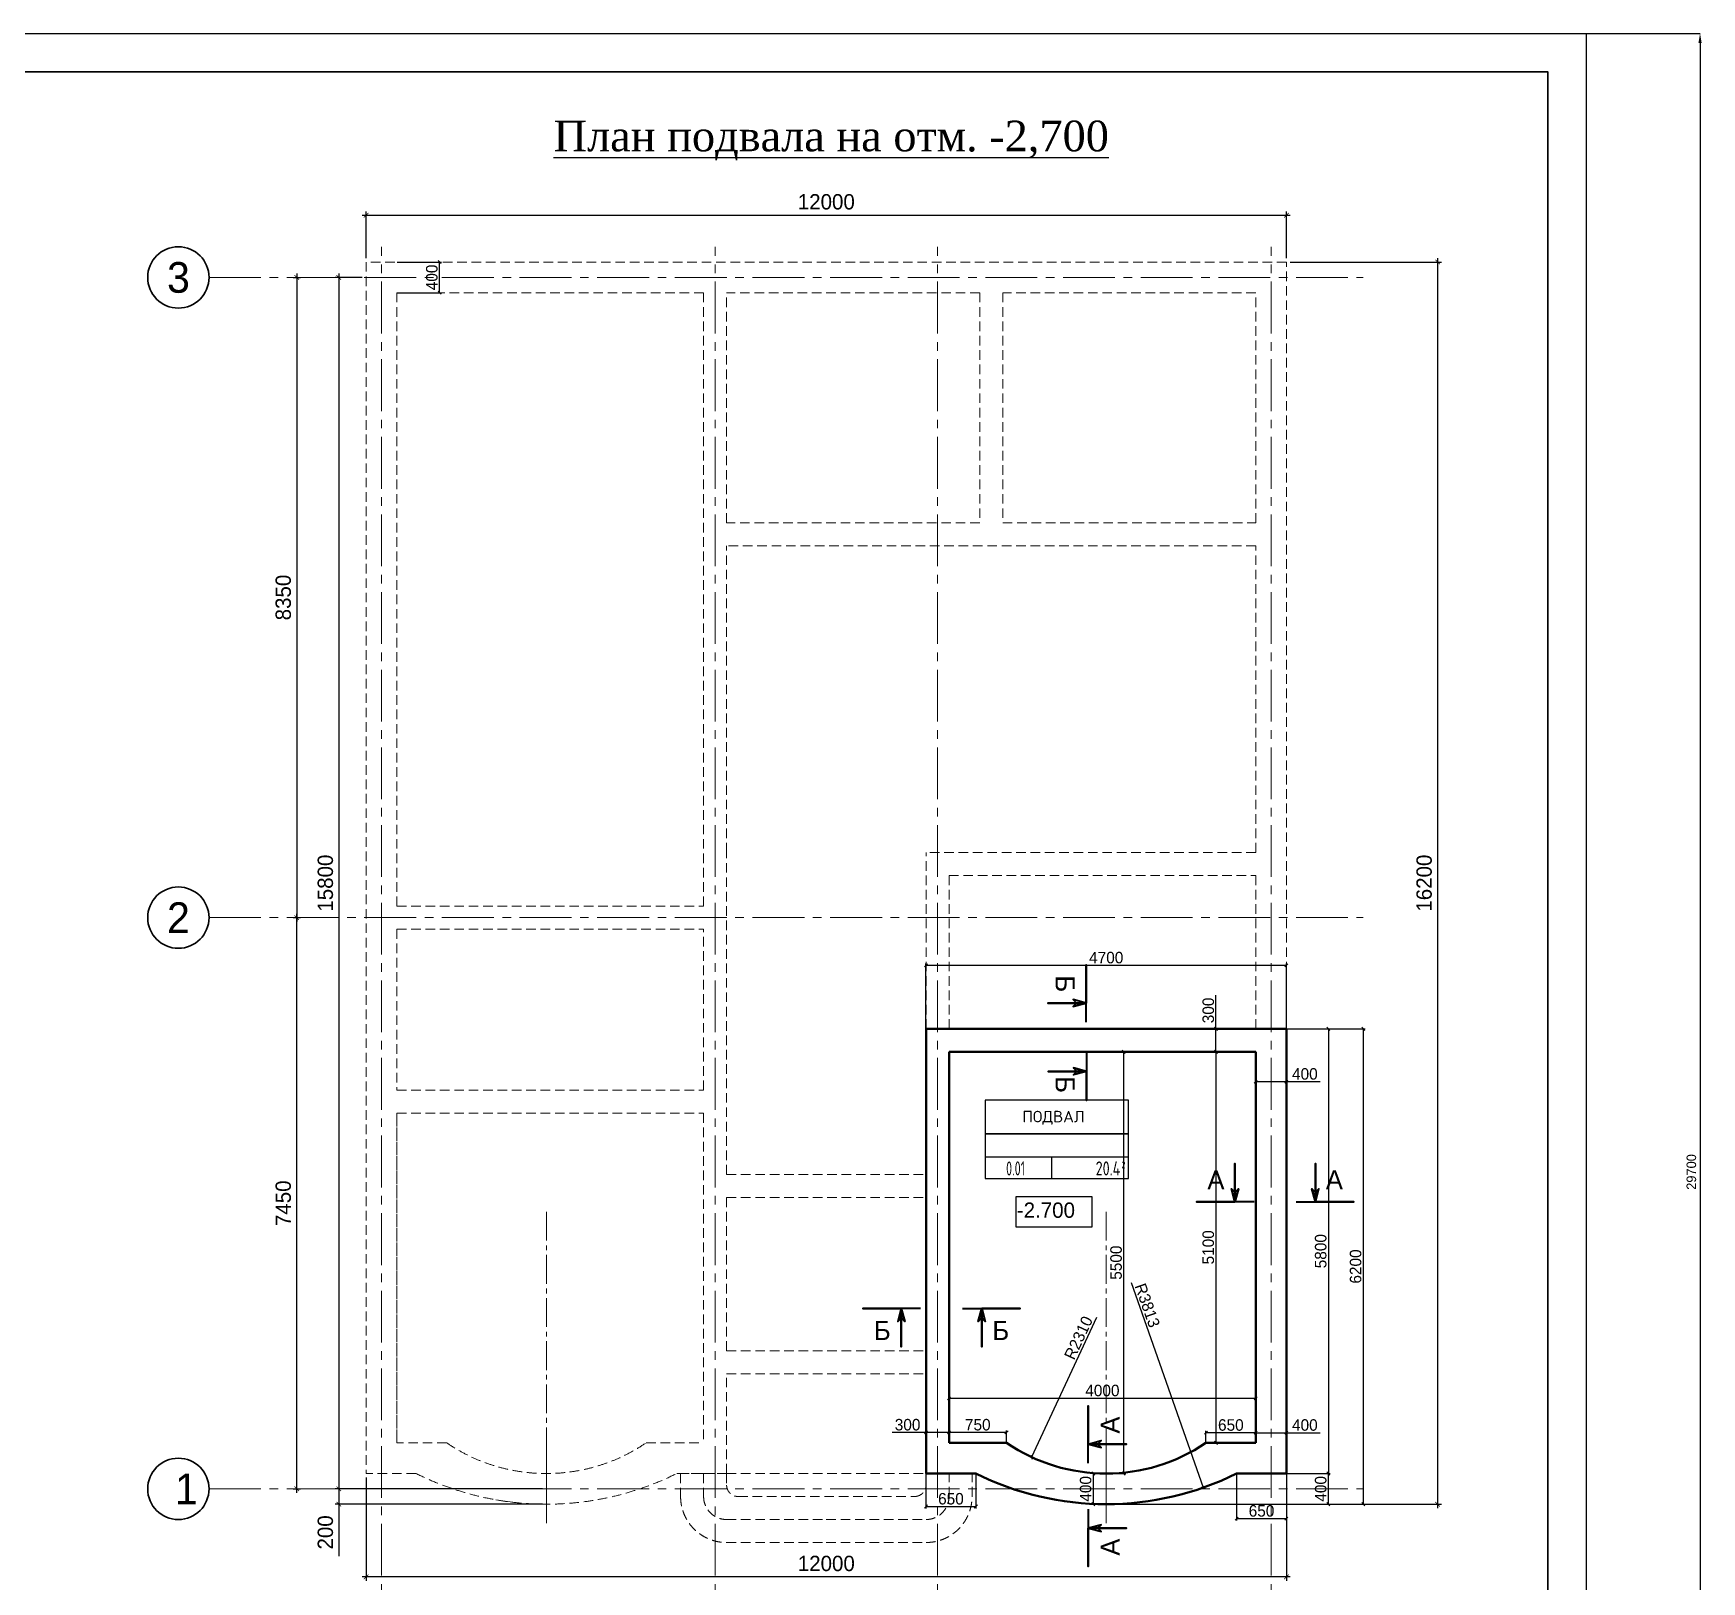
# Model space of a CAD drawing. Header units: millimetres. Extents: x -34189 to 187811, y -74450 to -44144.
# Drawn here: x 32564 to 54317, y -64337 to -44144 of the extents above; entities that cross this region are included whole.
import ezdxf
from ezdxf.enums import TextEntityAlignment as Align

# ---------------------------------------------------------------- set-up
doc = ezdxf.new("R2010")
doc.units = ezdxf.units.MM
doc.linetypes.add('CENTER2', pattern=[1.125, 0.75, -0.125, 0.125, -0.125])
doc.linetypes.add('DASHED2', pattern=[0.375, 0.25, -0.125])
doc.layers.add('ahsap', color=222, linetype='Continuous', lineweight=13)
doc.layers.add('OLCU', color=7, linetype='Continuous', lineweight=13)
for name, color, linetype in [('AKS', 252, 'CENTER2'), ('room_no', 7, 'Continuous'), ('Штамп', 222, 'Continuous')]:
    doc.layers.add(name, color=color, linetype=linetype)
doc.styles.add('CYRILLIC', font='cyriltlc.shx')
doc.styles.add('ROMANS', font='romans', dxfattribs={"width": 0.75})
doc.styles.add('TR', font='tsimplex.shx', dxfattribs={"width": 0.7})
doc.styles.add('YAZI', font='romans.shx')
doc.dimstyles.new('ISO-25', dxfattribs={"dimtxt": 100, "dimasz": 2.5, "dimexe": 1.25, "dimexo": 0.625, "dimtad": 1, "dimdec": 0, "dimtxsty": 'Standard', "dimcen": 2.5, "dimadec": 0, "dimazin": 0, "dimtfac": 1, "dimtdec": 0, "dimtmove": 0, "dimatfit": 3, "dimfxl": 0, "dimarcsym": 0})
doc.dimstyles.get("Standard").update_dxf_attribs({"dimtxt": 125, "dimasz": 60, "dimexe": 50, "dimexo": 50, "dimgap": 30, "dimtad": 1, "dimdec": 0, "dimzin": 0, "dimdsep": 46, "dimtxsty": 'TR', "dimblk": 'ARCHTICK', "dimcen": 90, "dimdle": 50, "dimclrt": 256, "dimadec": 0, "dimazin": 0, "dimtfac": 1, "dimtdec": 0, "dimtofl": 0, "dimtmove": 1, "dimatfit": 3, "dimldrblk": 'ARCHTICK', "dimfxl": 0, "dimtolj": 1, "dimtzin": 0, "dimarcsym": 0})

# ---------------------------------------------------------------- blocks, each defined once
blk = doc.blocks.new('*D80')
at = {"layer": 'ahsap', "color": 0, "lineweight": -2}
for p, q in [((52812, -44144), (54296, -44144)), ((54296, -44269), (54296, -73719)), ((52812, -73844), (54296, -73844))]:
    blk.add_line(p, q, dxfattribs=at)
at = {"layer": 'ahsap', "color": 0}
for points in [[(54275, -44269), (54317, -44269), (54296, -44144)], [(54275, -73719), (54317, -73719), (54296, -73844)]]:
    blk.add_solid(points, dxfattribs=at)
at = {"layer": 'DEFPOINTS', "color": 0}
for p in [(52811, -44144), (52811, -73844), (54296, -73844)]:
    blk.add_point(p, dxfattribs=at)
at = {"layer": 'ahsap', "color": 0, "insert": (54183, -58994), "char_height": 125, "attachment_point": 5, "rotation": 90}
blk.add_mtext('29700', dxfattribs=at)
blk = doc.blocks.new('_ArchTick')
at = {"color": 0, "linetype": 'ByBlock', "const_width": 0.15}
blk.add_lwpolyline([(-0.5, -0.5), (0.5, 0.5)], dxfattribs=at)
blk = doc.blocks.new('*D83')
at = {"layer": 'DEFPOINTS', "color": 0}
for p in [(48903, -47127), (46553, -63327), (50874, -63327)]:
    blk.add_point(p, dxfattribs=at)
at = {"layer": 'OLCU', "color": 0, "lineweight": -2}
for p, q in [((48953, -47127), (50924, -47127)), ((50874, -47077), (50874, -63377)), ((46603, -63327), (50924, -63327))]:
    blk.add_line(p, q, dxfattribs=at)
at = {"layer": 'OLCU', "color": 0, "lineweight": -2, "xscale": 60, "yscale": 60, "zscale": 60}
for p, rotation in [((50874, -47127), 90), ((50874, -63327), 270)]:
    blk.add_blockref('_ArchTick', p, dxfattribs=dict(at, rotation=rotation))
at = {"layer": 'OLCU', "insert": (50699, -55227), "char_height": 200, "attachment_point": 5, "rotation": 90}
blk.add_mtext('\\A1;16200', dxfattribs=at)
blk = doc.blocks.new('*D82')
at = {"layer": 'DEFPOINTS', "color": 0}
for p in [(48903, -46517), (36903, -47127), (48903, -47127)]:
    blk.add_point(p, dxfattribs=at)
at = {"layer": 'OLCU', "color": 0, "lineweight": -2}
for p, q in [((36853, -46517), (48953, -46517)), ((36903, -47077), (36903, -46467)), ((48903, -47077), (48903, -46467))]:
    blk.add_line(p, q, dxfattribs=at)
at = {"layer": 'OLCU', "color": 0, "lineweight": -2, "xscale": 60, "yscale": 60, "zscale": 60, "rotation": 180}
blk.add_blockref('_ArchTick', (36903, -46517), dxfattribs=at)
at = {"layer": 'OLCU', "color": 0, "lineweight": -2, "xscale": 60, "yscale": 60, "zscale": 60}
blk.add_blockref('_ArchTick', (48903, -46517), dxfattribs=at)
at = {"layer": 'OLCU', "insert": (42903, -46342), "char_height": 200, "attachment_point": 5}
blk.add_mtext('\\A1;12000', dxfattribs=at)
blk = doc.blocks.new('*D84')
at = {"layer": 'DEFPOINTS', "color": 0}
for p in [(36903, -47327), (36547, -63127), (36903, -63127)]:
    blk.add_point(p, dxfattribs=at)
at = {"layer": 'OLCU', "color": 0, "lineweight": -2}
for p, q in [((36853, -47327), (36497, -47327)), ((36547, -47277), (36547, -63177)), ((36853, -63127), (36497, -63127))]:
    blk.add_line(p, q, dxfattribs=at)
at = {"layer": 'OLCU', "color": 0, "lineweight": -2, "xscale": 60, "yscale": 60, "zscale": 60}
for p, rotation in [((36547, -47327), 90), ((36547, -63127), 270)]:
    blk.add_blockref('_ArchTick', p, dxfattribs=dict(at, rotation=rotation))
at = {"layer": 'OLCU', "insert": (36372, -55227), "char_height": 200, "attachment_point": 5, "rotation": 90}
blk.add_mtext('\\A1;15800', dxfattribs=at)
blk = doc.blocks.new('_Oblique')
at = {"color": 0, "linetype": 'ByBlock', "lineweight": -2}
blk.add_line((-0.5, -0.5), (0.5, 0.5), dxfattribs=at)
blk = doc.blocks.new('*D86')
at = {"layer": 'ahsap', "color": 0, "lineweight": -2}
for p, q in [((48498, -57427), (46757, -57427)), ((46782, -62927), (46782, -57427)), ((46558, -62927), (46807, -62927))]:
    blk.add_line(p, q, dxfattribs=at)
at = {"layer": 'DEFPOINTS', "color": 0}
for p in [(46782, -57427), (48503, -57427), (46553, -62927)]:
    blk.add_point(p, dxfattribs=at)
at = {"layer": 'ahsap', "color": 0, "lineweight": -2, "xscale": 40, "yscale": 40, "zscale": 40}
for p, rotation in [((46782, -57427), 90), ((46782, -62927), 270)]:
    blk.add_blockref('_Oblique', p, dxfattribs=dict(at, rotation=rotation))
at = {"layer": 'ahsap', "color": 0, "insert": (46682, -60177), "char_height": 150, "attachment_point": 5, "rotation": 90}
blk.add_mtext('5500', dxfattribs=at)
blk = doc.blocks.new('*D87')
at = {"layer": 'ahsap', "color": 0, "lineweight": -2}
for p, q in [((44503, -62522), (44503, -61920)), ((44503, -61945), (48503, -61945)), ((48503, -62522), (48503, -61920))]:
    blk.add_line(p, q, dxfattribs=at)
at = {"layer": 'DEFPOINTS', "color": 0}
for p in [(48503, -61945), (44503, -62527), (48503, -62527)]:
    blk.add_point(p, dxfattribs=at)
at = {"layer": 'ahsap', "color": 0, "lineweight": -2, "xscale": 40, "yscale": 40, "zscale": 40, "rotation": 180}
blk.add_blockref('_Oblique', (44503, -61945), dxfattribs=at)
at = {"layer": 'ahsap', "color": 0, "lineweight": -2, "xscale": 40, "yscale": 40, "zscale": 40}
blk.add_blockref('_Oblique', (48503, -61945), dxfattribs=at)
at = {"layer": 'ahsap', "color": 0, "insert": (46503, -61845), "char_height": 150, "attachment_point": 5}
blk.add_mtext('4000', dxfattribs=at)
blk = doc.blocks.new('*D88')
at = {"layer": 'ahsap', "color": 0, "lineweight": -2}
for p, q in [((47984, -57127), (47984, -56687)), ((48498, -57127), (47959, -57127)), ((47984, -57427), (47984, -57127)), ((48498, -57427), (47959, -57427))]:
    blk.add_line(p, q, dxfattribs=at)
at = {"layer": 'DEFPOINTS', "color": 0}
for p in [(48503, -57127), (47984, -57427), (48503, -57427)]:
    blk.add_point(p, dxfattribs=at)
at = {"layer": 'ahsap', "color": 0, "lineweight": -2, "xscale": 40, "yscale": 40, "zscale": 40}
for p, rotation in [((47984, -57127), 90), ((47984, -57427), 270)]:
    blk.add_blockref('_Oblique', p, dxfattribs=dict(at, rotation=rotation))
at = {"layer": 'ahsap', "color": 0, "insert": (47884, -56887), "char_height": 150, "attachment_point": 5, "rotation": 90}
blk.add_mtext('300', dxfattribs=at)
blk = doc.blocks.new('*D89')
at = {"layer": 'ahsap', "color": 0, "lineweight": -2}
for p, q in [((37308, -47127), (37885, -47127)), ((37860, -47527), (37860, -47127)), ((37308, -47527), (37885, -47527))]:
    blk.add_line(p, q, dxfattribs=at)
at = {"layer": 'DEFPOINTS', "color": 0}
for p in [(37303, -47127), (37860, -47127), (37303, -47527)]:
    blk.add_point(p, dxfattribs=at)
at = {"layer": 'ahsap', "color": 0, "lineweight": -2, "xscale": 40, "yscale": 40, "zscale": 40}
for p, rotation in [((37860, -47127), 90), ((37860, -47527), 270)]:
    blk.add_blockref('_Oblique', p, dxfattribs=dict(at, rotation=rotation))
at = {"layer": 'ahsap', "color": 0, "insert": (37760, -47327), "char_height": 150, "attachment_point": 5, "rotation": 90}
blk.add_mtext('400', dxfattribs=at)
blk = doc.blocks.new('*D90')
at = {"layer": 'ahsap', "color": 0, "lineweight": -2}
for p, q in [((48503, -57432), (48503, -57841)), ((48903, -57435), (48903, -57841)), ((48503, -57816), (48903, -57816)), ((48903, -57816), (49343, -57816))]:
    blk.add_line(p, q, dxfattribs=at)
at = {"layer": 'DEFPOINTS', "color": 0}
for p in [(48503, -57427), (48903, -57430), (48903, -57816)]:
    blk.add_point(p, dxfattribs=at)
at = {"layer": 'ahsap', "color": 0, "lineweight": -2, "xscale": 40, "yscale": 40, "zscale": 40, "rotation": 180}
blk.add_blockref('_Oblique', (48503, -57816), dxfattribs=at)
at = {"layer": 'ahsap', "color": 0, "lineweight": -2, "xscale": 40, "yscale": 40, "zscale": 40}
blk.add_blockref('_Oblique', (48903, -57816), dxfattribs=at)
at = {"layer": 'ahsap', "color": 0, "insert": (49143, -57716), "char_height": 150, "attachment_point": 5}
blk.add_mtext('400', dxfattribs=at)
blk = doc.blocks.new('*D91')
at = {"layer": 'ahsap', "color": 0, "lineweight": -2}
for p, q in [((48448, -57427), (47959, -57427)), ((47984, -57427), (47984, -62527)), ((48498, -62527), (47959, -62527))]:
    blk.add_line(p, q, dxfattribs=at)
at = {"layer": 'DEFPOINTS', "color": 0}
for p in [(48453, -57427), (47984, -62527), (48503, -62527)]:
    blk.add_point(p, dxfattribs=at)
at = {"layer": 'ahsap', "color": 0, "lineweight": -2, "xscale": 40, "yscale": 40, "zscale": 40}
for p, rotation in [((47984, -57427), 90), ((47984, -62527), 270)]:
    blk.add_blockref('_Oblique', p, dxfattribs=dict(at, rotation=rotation))
at = {"layer": 'ahsap', "color": 0, "insert": (47884, -59977), "char_height": 150, "attachment_point": 5, "rotation": 90}
blk.add_mtext('5100', dxfattribs=at)
blk = doc.blocks.new('*D92')
at = {"layer": 'ahsap', "color": 0, "lineweight": -2}
for p, q in [((48258, -62927), (49475, -62927)), ((49450, -63327), (49450, -62927)), ((46558, -63327), (49475, -63327))]:
    blk.add_line(p, q, dxfattribs=at)
at = {"layer": 'DEFPOINTS', "color": 0}
for p in [(48253, -62927), (49450, -62927), (46553, -63327)]:
    blk.add_point(p, dxfattribs=at)
at = {"layer": 'ahsap', "color": 0, "lineweight": -2, "xscale": 40, "yscale": 40, "zscale": 40}
for p, rotation in [((49450, -62927), 90), ((49450, -63327), 270)]:
    blk.add_blockref('_Oblique', p, dxfattribs=dict(at, rotation=rotation))
at = {"layer": 'ahsap', "color": 0, "insert": (49350, -63127), "char_height": 150, "attachment_point": 5, "rotation": 90}
blk.add_mtext('400', dxfattribs=at)
blk = doc.blocks.new('*D93')
at = {"layer": 'ahsap', "color": 0, "lineweight": -2}
for p, q in [((47853, -62522), (47853, -62370)), ((48503, -62395), (47853, -62395)), ((48503, -62522), (48503, -62370))]:
    blk.add_line(p, q, dxfattribs=at)
at = {"layer": 'DEFPOINTS', "color": 0}
for p in [(47853, -62395), (47853, -62527), (48503, -62527)]:
    blk.add_point(p, dxfattribs=at)
at = {"layer": 'ahsap', "color": 0, "lineweight": -2, "xscale": 40, "yscale": 40, "zscale": 40, "rotation": 180}
blk.add_blockref('_Oblique', (47853, -62395), dxfattribs=at)
at = {"layer": 'ahsap', "color": 0, "lineweight": -2, "xscale": 40, "yscale": 40, "zscale": 40}
blk.add_blockref('_Oblique', (48503, -62395), dxfattribs=at)
at = {"layer": 'ahsap', "color": 0, "insert": (48178, -62295), "char_height": 150, "attachment_point": 5}
blk.add_mtext('650', dxfattribs=at)
blk = doc.blocks.new('*D94')
at = {"layer": 'ahsap', "color": 0, "lineweight": -2}
for p, q in [((44503, -62522), (44503, -62366)), ((45253, -62391), (44503, -62391)), ((45253, -62522), (45253, -62366))]:
    blk.add_line(p, q, dxfattribs=at)
at = {"layer": 'DEFPOINTS', "color": 0}
for p in [(44503, -62391), (44503, -62527), (45253, -62527)]:
    blk.add_point(p, dxfattribs=at)
at = {"layer": 'ahsap', "color": 0, "lineweight": -2, "xscale": 40, "yscale": 40, "zscale": 40, "rotation": 180}
blk.add_blockref('_Oblique', (44503, -62391), dxfattribs=at)
at = {"layer": 'ahsap', "color": 0, "lineweight": -2, "xscale": 40, "yscale": 40, "zscale": 40}
blk.add_blockref('_Oblique', (45253, -62391), dxfattribs=at)
at = {"layer": 'ahsap', "color": 0, "insert": (44878, -62291), "char_height": 150, "attachment_point": 5}
blk.add_mtext('750', dxfattribs=at)
blk = doc.blocks.new('*D95')
at = {"layer": 'ahsap', "color": 0, "lineweight": -2}
blk.add_line((46425, -60893), (45579, -62712), dxfattribs=at)
at = {"layer": 'DEFPOINTS', "color": 0}
for p in [(46553, -60618), (45579, -62712)]:
    blk.add_point(p, dxfattribs=at)
at = {"layer": 'ahsap', "color": 0, "lineweight": -2, "xscale": 40, "yscale": 40, "zscale": 40, "rotation": 245.0432815342394}
blk.add_blockref('_Oblique', (45579, -62712), dxfattribs=at)
at = {"layer": 'ahsap', "color": 0, "insert": (46192, -61157), "char_height": 150, "attachment_point": 5, "rotation": 65.0433}
blk.add_mtext('R2310', dxfattribs=at)
blk = doc.blocks.new('*D96')
at = {"layer": 'ahsap', "color": 0, "lineweight": -2}
blk.add_line((46878, -60437), (47819, -63111), dxfattribs=at)
at = {"layer": 'DEFPOINTS', "color": 0}
for p in [(46553, -59514), (47819, -63111)]:
    blk.add_point(p, dxfattribs=at)
at = {"layer": 'ahsap', "color": 0, "lineweight": -2, "xscale": 40, "yscale": 40, "zscale": 40, "rotation": 289.3931102363243}
blk.add_blockref('_Oblique', (47819, -63111), dxfattribs=at)
at = {"layer": 'ahsap', "color": 0, "insert": (47089, -60734), "char_height": 150, "attachment_point": 5, "rotation": 289.3931}
blk.add_mtext('R3813', dxfattribs=at)
blk = doc.blocks.new('*D97')
at = {"layer": 'ahsap', "color": 0, "lineweight": -2}
for p, q in [((48503, -62522), (48503, -62370)), ((48503, -62395), (48903, -62395)), ((48903, -62522), (48903, -62370)), ((48903, -62395), (49343, -62395))]:
    blk.add_line(p, q, dxfattribs=at)
at = {"layer": 'DEFPOINTS', "color": 0}
for p in [(48903, -62395), (48503, -62527), (48903, -62527)]:
    blk.add_point(p, dxfattribs=at)
at = {"layer": 'ahsap', "color": 0, "lineweight": -2, "xscale": 40, "yscale": 40, "zscale": 40, "rotation": 180}
blk.add_blockref('_Oblique', (48503, -62395), dxfattribs=at)
at = {"layer": 'ahsap', "color": 0, "lineweight": -2, "xscale": 40, "yscale": 40, "zscale": 40}
blk.add_blockref('_Oblique', (48903, -62395), dxfattribs=at)
at = {"layer": 'ahsap', "color": 0, "insert": (49143, -62295), "char_height": 150, "attachment_point": 5}
blk.add_mtext('400', dxfattribs=at)
blk = doc.blocks.new('*D98')
at = {"layer": 'ahsap', "color": 0, "lineweight": -2}
for p, q in [((44203, -62391), (43763, -62391)), ((44203, -62480), (44203, -62366)), ((44503, -62391), (44203, -62391)), ((44503, -62517), (44503, -62366))]:
    blk.add_line(p, q, dxfattribs=at)
at = {"layer": 'DEFPOINTS', "color": 0}
for p in [(44203, -62391), (44203, -62485), (44503, -62522)]:
    blk.add_point(p, dxfattribs=at)
at = {"layer": 'ahsap', "color": 0, "lineweight": -2, "xscale": 40, "yscale": 40, "zscale": 40, "rotation": 180}
blk.add_blockref('_Oblique', (44203, -62391), dxfattribs=at)
at = {"layer": 'ahsap', "color": 0, "lineweight": -2, "xscale": 40, "yscale": 40, "zscale": 40}
blk.add_blockref('_Oblique', (44503, -62391), dxfattribs=at)
at = {"layer": 'ahsap', "color": 0, "insert": (43963, -62291), "char_height": 150, "attachment_point": 5}
blk.add_mtext('300', dxfattribs=at)
blk = doc.blocks.new('*D99')
at = {"layer": 'ahsap', "color": 0, "lineweight": -2}
for p, q in [((48253, -62932), (48253, -63540)), ((48903, -62932), (48903, -63540)), ((48253, -63515), (48903, -63515))]:
    blk.add_line(p, q, dxfattribs=at)
at = {"layer": 'DEFPOINTS', "color": 0}
for p in [(48253, -62927), (48903, -62927), (48903, -63515)]:
    blk.add_point(p, dxfattribs=at)
at = {"layer": 'ahsap', "color": 0, "lineweight": -2, "xscale": 40, "yscale": 40, "zscale": 40, "rotation": 180}
blk.add_blockref('_Oblique', (48253, -63515), dxfattribs=at)
at = {"layer": 'ahsap', "color": 0, "lineweight": -2, "xscale": 40, "yscale": 40, "zscale": 40}
blk.add_blockref('_Oblique', (48903, -63515), dxfattribs=at)
at = {"layer": 'ahsap', "color": 0, "insert": (48578, -63415), "char_height": 150, "attachment_point": 5}
blk.add_mtext('650', dxfattribs=at)
blk = doc.blocks.new('*D150')
at = {"layer": 'DEFPOINTS', "color": 0}
for p in [(36903, -62927), (48903, -62927), (36903, -64276)]:
    blk.add_point(p, dxfattribs=at)
at = {"layer": 'OLCU', "color": 0, "lineweight": -2}
for p, q in [((36903, -62977), (36903, -64326)), ((48903, -62977), (48903, -64326)), ((48953, -64276), (36853, -64276))]:
    blk.add_line(p, q, dxfattribs=at)
at = {"layer": 'OLCU', "color": 0, "lineweight": -2, "xscale": 60, "yscale": 60, "zscale": 60, "rotation": 180}
blk.add_blockref('_ArchTick', (36903, -64276), dxfattribs=at)
at = {"layer": 'OLCU', "color": 0, "lineweight": -2, "xscale": 60, "yscale": 60, "zscale": 60}
blk.add_blockref('_ArchTick', (48903, -64276), dxfattribs=at)
at = {"layer": 'OLCU', "insert": (42903, -64101), "char_height": 200, "attachment_point": 5}
blk.add_mtext('\\A1;12000', dxfattribs=at)
blk = doc.blocks.new('*D154')
at = {"layer": 'DEFPOINTS', "color": 0}
for p in [(35903, -55677), (35998, -55677), (35903, -63127)]:
    blk.add_point(p, dxfattribs=at)
at = {"layer": 'OLCU', "color": 0, "lineweight": -2}
for p, q in [((35953, -55677), (36048, -55677)), ((35998, -63177), (35998, -55627)), ((35953, -63127), (36048, -63127))]:
    blk.add_line(p, q, dxfattribs=at)
at = {"layer": 'OLCU', "color": 0, "lineweight": -2, "xscale": 60, "yscale": 60, "zscale": 60}
for p, rotation in [((35998, -55677), 90), ((35998, -63127), 270)]:
    blk.add_blockref('_ArchTick', p, dxfattribs=dict(at, rotation=rotation))
at = {"layer": 'OLCU', "insert": (35823, -59402), "char_height": 200, "attachment_point": 5, "rotation": 90}
blk.add_mtext('\\A1;7450', dxfattribs=at)
blk = doc.blocks.new('*D155')
at = {"layer": 'DEFPOINTS', "color": 0}
for p in [(35903, -47327), (35903, -55677), (35998, -55677)]:
    blk.add_point(p, dxfattribs=at)
at = {"layer": 'OLCU', "color": 0, "lineweight": -2}
for p, q in [((35953, -47327), (36048, -47327)), ((35998, -47277), (35998, -55727)), ((35953, -55677), (36048, -55677))]:
    blk.add_line(p, q, dxfattribs=at)
at = {"layer": 'OLCU', "color": 0, "lineweight": -2, "xscale": 60, "yscale": 60, "zscale": 60}
for p, rotation in [((35998, -47327), 90), ((35998, -55677), 270)]:
    blk.add_blockref('_ArchTick', p, dxfattribs=dict(at, rotation=rotation))
at = {"layer": 'OLCU', "insert": (35823, -51502), "char_height": 200, "attachment_point": 5, "rotation": 90}
blk.add_mtext('\\A1;8350', dxfattribs=at)
blk = doc.blocks.new('*D156')
at = {"layer": 'DEFPOINTS', "color": 0}
for p in [(39253, -63127), (36547, -63327), (39253, -63327)]:
    blk.add_point(p, dxfattribs=at)
at = {"layer": 'OLCU', "color": 0, "lineweight": -2}
for p, q in [((36547, -63077), (36547, -63327)), ((39203, -63127), (36497, -63127)), ((39203, -63327), (36497, -63327)), ((36547, -63327), (36547, -64004))]:
    blk.add_line(p, q, dxfattribs=at)
at = {"layer": 'OLCU', "color": 0, "lineweight": -2, "xscale": 60, "yscale": 60, "zscale": 60}
for p, rotation in [((36547, -63127), 90), ((36547, -63327), 270)]:
    blk.add_blockref('_ArchTick', p, dxfattribs=dict(at, rotation=rotation))
at = {"layer": 'OLCU', "insert": (36372, -63695), "char_height": 200, "attachment_point": 5, "rotation": 90}
blk.add_mtext('\\A1;200', dxfattribs=at)
blk = doc.blocks.new('*D157')
at = {"layer": 'ahsap', "color": 0, "lineweight": -2}
for p, q in [((48908, -57127), (49475, -57127)), ((49450, -57127), (49450, -62927)), ((48908, -62927), (49475, -62927))]:
    blk.add_line(p, q, dxfattribs=at)
at = {"layer": 'DEFPOINTS', "color": 0}
for p in [(48903, -57127), (48903, -62927), (49450, -62927)]:
    blk.add_point(p, dxfattribs=at)
at = {"layer": 'ahsap', "color": 0, "lineweight": -2, "xscale": 40, "yscale": 40, "zscale": 40}
for p, rotation in [((49450, -57127), 90), ((49450, -62927), 270)]:
    blk.add_blockref('_Oblique', p, dxfattribs=dict(at, rotation=rotation))
at = {"layer": 'ahsap', "color": 0, "insert": (49350, -60027), "char_height": 150, "attachment_point": 5, "rotation": 90}
blk.add_mtext('5800', dxfattribs=at)
blk = doc.blocks.new('*D158')
at = {"layer": 'ahsap', "color": 0, "lineweight": -2}
for p, q in [((44203, -57122), (44203, -56274)), ((44203, -56299), (48903, -56299)), ((48903, -57122), (48903, -56274))]:
    blk.add_line(p, q, dxfattribs=at)
at = {"layer": 'DEFPOINTS', "color": 0}
for p in [(48903, -56299), (44203, -57127), (48903, -57127)]:
    blk.add_point(p, dxfattribs=at)
at = {"layer": 'ahsap', "color": 0, "lineweight": -2, "xscale": 40, "yscale": 40, "zscale": 40, "rotation": 180}
blk.add_blockref('_Oblique', (44203, -56299), dxfattribs=at)
at = {"layer": 'ahsap', "color": 0, "lineweight": -2, "xscale": 40, "yscale": 40, "zscale": 40}
blk.add_blockref('_Oblique', (48903, -56299), dxfattribs=at)
at = {"layer": 'ahsap', "color": 0, "insert": (46553, -56199), "char_height": 150, "attachment_point": 5}
blk.add_mtext('4700', dxfattribs=at)
blk = doc.blocks.new('*D159')
at = {"layer": 'ahsap', "color": 0, "lineweight": -2}
for p, q in [((46548, -62927), (46360, -62927)), ((46385, -63327), (46385, -62927)), ((46548, -63327), (46360, -63327))]:
    blk.add_line(p, q, dxfattribs=at)
at = {"layer": 'DEFPOINTS', "color": 0}
for p in [(46385, -62927), (46553, -62927), (46553, -63327)]:
    blk.add_point(p, dxfattribs=at)
at = {"layer": 'ahsap', "color": 0, "lineweight": -2, "xscale": 40, "yscale": 40, "zscale": 40}
for p, rotation in [((46385, -62927), 90), ((46385, -63327), 270)]:
    blk.add_blockref('_Oblique', p, dxfattribs=dict(at, rotation=rotation))
at = {"layer": 'ahsap', "color": 0, "insert": (46285, -63127), "char_height": 150, "attachment_point": 5, "rotation": 90}
blk.add_mtext('400', dxfattribs=at)
blk = doc.blocks.new('roomno')
for p, q in [((1101, 344), (0, 344)), ((0, 344), (1101, 344)), ((1101, 166), (0, 166)), ((511, 0), (511, 166))]:
    blk.add_line(p, q)
blk.add_lwpolyline([(1101, 0), (1101, 602), (0, 602), (0, 0)], close=True)
at = {"style": 'CYRILLIC'}
for p in [(536, 499), (536, 374)]:
    blk.add_attdef('KOMNATA', text='', height=79.8, dxfattribs=at).set_placement(p, align=Align.CENTER)
at = {"style": 'ROMANS'}
for tag, width, p in [('LOBBY', 0.7, (533, 200)), ('001', 0.6, (233, 25))]:
    blk.add_attdef(tag, text='', height=108, dxfattribs=dict(at, width=width)).set_placement(p, align=Align.CENTER)
at = {"style": 'ROMANS', "width": 0.7}
blk.add_attdef('M', text='', height=108, dxfattribs=at).set_placement((1038, 25), align=Align.RIGHT)
blk.add_attdef('2', (1046, 79), '', height=53.9, dxfattribs=at)
blk = doc.blocks.new('*D170')
at = {"layer": 'ahsap', "color": 0, "lineweight": -2}
for p, q in [((48908, -57127), (49930, -57127)), ((49905, -57127), (49905, -63327)), ((46553, -63327), (49930, -63327))]:
    blk.add_line(p, q, dxfattribs=at)
at = {"layer": 'DEFPOINTS', "color": 0}
for p in [(48903, -57127), (46548, -63327), (49905, -63327)]:
    blk.add_point(p, dxfattribs=at)
at = {"layer": 'ahsap', "color": 0, "lineweight": -2, "xscale": 40, "yscale": 40, "zscale": 40}
for p, rotation in [((49905, -57127), 90), ((49905, -63327), 270)]:
    blk.add_blockref('_Oblique', p, dxfattribs=dict(at, rotation=rotation))
at = {"layer": 'ahsap', "color": 0, "insert": (49805, -60227), "char_height": 150, "attachment_point": 5, "rotation": 90}
blk.add_mtext('6200', dxfattribs=at)
blk = doc.blocks.new('*D447')
at = {"layer": 'ahsap', "color": 0, "lineweight": -2}
for p, q in [((44203, -62932), (44203, -63382)), ((44853, -62932), (44853, -63382)), ((44203, -63357), (44853, -63357))]:
    blk.add_line(p, q, dxfattribs=at)
at = {"layer": 'DEFPOINTS', "color": 0}
for p in [(44203, -62927), (44853, -62927), (44853, -63357)]:
    blk.add_point(p, dxfattribs=at)
at = {"layer": 'ahsap', "color": 0, "lineweight": -2, "xscale": 40, "yscale": 40, "zscale": 40, "rotation": 180}
blk.add_blockref('_Oblique', (44203, -63357), dxfattribs=at)
at = {"layer": 'ahsap', "color": 0, "lineweight": -2, "xscale": 40, "yscale": 40, "zscale": 40}
blk.add_blockref('_Oblique', (44853, -63357), dxfattribs=at)
at = {"layer": 'ahsap', "color": 0, "insert": (44528, -63257), "char_height": 150, "attachment_point": 5}
blk.add_mtext('650', dxfattribs=at)

msp = doc.modelspace()

# ---------------------------------------------------------------- linework, layer by layer
msp.add_lwpolyline([(45378.2, -59313.3), (46367, -59313.3), (46367, -59711.8), (45378.2, -59711.8)], close=True)
at = {"lineweight": 30}
for centre in [(34454.3, -47326.9), (34454.3, -55676.9), (34454.3, -63126.9)]:
    msp.add_circle(centre, 400, dxfattribs=at)
at = {"layer": 'ahsap', "color": 0, "linetype": 'DASHED2', "lineweight": 13, "ltscale": 500}
for p, q in [((36903.2, -47126.9), (36903.2, -62926.9)), ((48903.2, -47126.9), (36903.2, -47126.9)), ((48903.2, -57126.9), (48903.2, -47126.9)), ((37303.2, -47526.9), (37303.2, -55526.9)), ((41303.2, -47526.9), (37303.2, -47526.9)), ((44903.2, -47526.9), (41603.2, -47526.9)), ((48503.2, -47526.9), (45203.2, -47526.9)), ((48503.2, -50526.9), (48503.2, -47526.9)), ((48503.2, -54826.9), (48503.2, -50826.9)), ((48503.2, -57126.9), (48503.2, -55126.9)), ((37303.2, -55826.9), (37303.2, -57926.9)), ((37303.2, -58226.9), (37303.2, -62526.9)), ((41603.2, -61326.9), (44203.2, -61326.9)), ((41603.2, -61626.9), (44203.2, -61626.9)), ((40953.2, -62926.9), (41303.2, -62926.9))]:
    msp.add_line(p, q, dxfattribs=at)
at = {"layer": 'ahsap', "color": 0, "lineweight": 40}
for p, q in [((48903.2, -62926.9), (48903.2, -57126.9)), ((48503.2, -62526.9), (48503.2, -57426.9))]:
    msp.add_line(p, q, dxfattribs=at)
at = {"layer": 'ahsap', "color": 2, "linetype": 'CENTER2', "ltscale": 500}
for p, q in [((39253.2, -59514.4), (39253.2, -63326.9)), ((46553.2, -59514.4), (46553.2, -63326.9))]:
    msp.add_line(p, q, dxfattribs=at)
at = {"layer": 'ahsap', "color": 2}
for p, q in [((39253.2, -62526.9), (39253.2, -63575.2)), ((46553.2, -62526.9), (46553.2, -63575.2))]:
    msp.add_line(p, q, dxfattribs=at)
at = {"layer": 'ahsap', "color": 0}
for p, q in [((38841.2, -63304.6), (38593.7, -63269.1)), ((46965.3, -63304.6), (47212.8, -63269.1))]:
    msp.add_line(p, q, dxfattribs=at)
at = {"layer": 'ahsap', "color": 0, "linetype": 'DASHED2', "lineweight": 13, "ltscale": 500}
for points in [[(41303.2, -55526.9), (41303.2, -47526.9)], [(41603.2, -50526.9), (41603.2, -47526.9)], [(44903.2, -47526.9), (44903.2, -50526.9)], [(45203.2, -47526.9), (45203.2, -50526.9)], [(44903.2, -50526.9), (41603.2, -50526.9)], [(45203.2, -50526.9), (48503.2, -50526.9)], [(41603.2, -54826.9), (41603.2, -50826.9)], [(48503.2, -50826.9), (41603.2, -50826.9)], [(41603.2, -59026.9), (41603.2, -54826.9)], [(48503.2, -54826.9), (44203.2, -54826.9)], [(44203.2, -57126.9), (44203.2, -54826.9)], [(44503.2, -55126.9), (48503.2, -55126.9)], [(44503.2, -55126.9), (44503.2, -57126.9)], [(37303.2, -55526.9), (41303.2, -55526.9)], [(37303.2, -57926.9), (37303.2, -57926.9), (41303.2, -57926.9), (41303.2, -55826.9), (41303.2, -55826.9)], [(37303.2, -55826.9), (41303.2, -55826.9)], [(37303.2, -62526.9), (37303.2, -58226.9), (41303.2, -58226.9), (41303.2, -62526.9)], [(41603.2, -59026.9), (44203.2, -59026.9), (44203.2, -59026.9), (44203.2, -59026.9)], [(41603.2, -59326.9), (44203.2, -59326.9), (44203.2, -59326.9), (44203.2, -59326.9)], [(41603.2, -61326.9), (41603.2, -59326.9)], [(41603.2, -62926.9), (41603.2, -62926.9), (41603.2, -61626.9)], [(37953.2, -62526.9), (37303.2, -62526.9)], [(40553.2, -62526.9), (41303.2, -62526.9)], [(37553.2, -62926.9), (36903.2, -62926.9)], [(40953.2, -62926.9), (41603.2, -62926.9)], [(41603.2, -62926.9), (44203.2, -62926.9)]]:
    msp.add_lwpolyline(points, dxfattribs=at)
msp.add_lwpolyline([(44203.2, -55126.9), (44203.2, -55126.9)], close=True, dxfattribs=at)
at = {"layer": 'ahsap', "color": 1, "lineweight": 35}
for points in [[(46290.1, -57041.9), (46290.1, -56291.9), (46290.1, -56791.9), (46290.1, -56791.9), (45790.1, -56791.9), (46290.1, -56791.9), (46121.1, -56837.2), (46290.1, -56791.9), (46121.1, -56746.6), (46166.4, -56791.9), (46121.1, -56837.2)], [(46294.8, -57432.2), (46294.8, -58062.5), (46294.8, -57682.2), (46294.8, -57682.2), (45794.8, -57682.2), (46294.8, -57682.2), (46125.8, -57636.9), (46294.8, -57682.2), (46125.8, -57727.5), (46171.1, -57682.2), (46125.8, -57636.9)], [(48481.2, -59381.8), (47731.2, -59381.8), (48231.2, -59381.8), (48231.2, -59381.8), (48231.2, -58881.8), (48231.2, -59381.8), (48276.5, -59212.8), (48231.2, -59381.8), (48185.9, -59212.8), (48231.2, -59258.1), (48276.5, -59212.8)], [(49030.3, -59381.8), (49780.3, -59381.8), (49280.3, -59381.8), (49280.3, -59381.8), (49280.3, -58881.8), (49280.3, -59381.8), (49235, -59212.8), (49280.3, -59381.8), (49325.6, -59212.8), (49280.3, -59258.1), (49235, -59212.8)], [(44131.2, -60774.6), (43381.2, -60774.6), (43881.2, -60774.6), (43881.2, -60774.6), (43881.2, -61274.6), (43881.2, -60774.6), (43926.5, -60943.6), (43881.2, -60774.6), (43835.9, -60943.6), (43881.2, -60898.3), (43926.5, -60943.6)], [(44680.3, -60774.6), (45430.3, -60774.6), (44930.3, -60774.6), (44930.3, -60774.6), (44930.3, -61274.6), (44930.3, -60774.6), (44885, -60943.6), (44930.3, -60774.6), (44975.6, -60943.6), (44930.3, -60898.3), (44885, -60943.6)], [(46318.9, -62793), (46318.9, -62043), (46318.9, -62543), (46318.9, -62543), (46818.9, -62543), (46318.9, -62543), (46488, -62588.3), (46318.9, -62543), (46488, -62497.7), (46442.7, -62543), (46488, -62588.3)], [(46318.9, -63389.7), (46318.9, -64139.7), (46318.9, -63639.7), (46318.9, -63639.7), (46818.9, -63639.7), (46318.9, -63639.7), (46488, -63594.4), (46318.9, -63639.7), (46488, -63685), (46442.7, -63639.7), (46488, -63594.4)]]:
    msp.add_lwpolyline(points, dxfattribs=at)
at = {"layer": 'ahsap', "color": 0, "lineweight": 40}
for points in [[(44203.2, -57126.9), (48903.2, -57126.9)], [(44203.2, -59326.9), (44203.2, -57126.9)], [(44503.2, -62526.9), (44503.2, -57426.9)], [(44503.2, -57426.9), (48503.2, -57426.9)], [(44203.2, -62926.9), (44203.2, -62926.9), (44203.2, -59326.9)], [(45253.2, -62526.9), (44503.2, -62526.9)], [(47853.2, -62526.9), (48503.2, -62526.9)], [(44853.2, -62926.9), (44203.2, -62926.9)], [(48253.2, -62926.9), (48903.2, -62926.9)]]:
    msp.add_lwpolyline(points, dxfattribs=at)
at = {"layer": 'ahsap', "color": 0, "linetype": 'DASHED2', "lineweight": 13, "ltscale": 500}
for points in [[(41303.2, -62926.9), (41003.2, -62926.9), (41003.2, -63226.9, 0.4142136), (41603.2, -63826.9), (42903.2, -63826.9), (44203.2, -63826.9, 0.4142136), (44803.2, -63226.9), (44803.2, -62926.9), (44503.2, -62926.9)], [(41603.2, -62926.9), (41303.2, -62926.9), (41303.2, -63226.9, 0.4142136), (41603.2, -63526.9), (42903.2, -63526.9), (44203.2, -63526.9, 0.4142136), (44503.2, -63226.9), (44503.2, -62926.9), (44203.2, -62926.9)], [(41603.2, -62926.9), (41603.2, -63076.9, 0.4142136), (41753.2, -63226.9), (44053.2, -63226.9, 0.4142136), (44203.2, -63076.9), (44203.2, -62926.9)]]:
    msp.add_lwpolyline(points, format="xyb", dxfattribs=at)
for centre, radius, start, end in [((39253.2, -60617.6), 2309.9, 235.75097, 304.24903), ((39253.2, -59514.4), 3812.5, 243.51896, 296.48104)]:
    msp.add_arc(centre, radius, start, end, dxfattribs=at)
at = {"layer": 'ahsap', "color": 0, "lineweight": 40}
for centre, radius, start, end in [((46553.2, -60617.6), 2309.9, 235.75097, 304.24903), ((46553.2, -59514.4), 3812.5, 243.51896, 296.48104)]:
    msp.add_arc(centre, radius, start, end, dxfattribs=at)
at = {"layer": 'AKS', "lineweight": 5, "ltscale": 900}
for p, q in [((37103.2, -65269.9), (37103.2, -46926.9)), ((41453.2, -65269.9), (41453.2, -46926.9)), ((44353.2, -65269.9), (44353.2, -46926.9)), ((48703.2, -65269.9), (48703.2, -46926.9)), ((34854.3, -47326.9), (49903.2, -47326.9)), ((34854.3, -55676.9), (49903.2, -55676.9)), ((34854.3, -63126.9), (49903.2, -63126.9))]:
    msp.add_line(p, q, dxfattribs=at)
at = {"layer": 'Штамп', "color": 0}
msp.add_lwpolyline([(52811.1, -73843.9), (10811.1, -73843.9), (10811.1, -44143.9), (52811.1, -44143.9)], close=True, dxfattribs=at)
at = {"layer": 'Штамп', "color": 0, "lineweight": 30}
msp.add_lwpolyline([(52311.1, -73343.9), (12811.1, -73343.9), (12811.1, -44643.9), (52311.1, -44643.9)], close=True, dxfattribs=at)

# ---------------------------------------------------------------- block references
at = {"layer": 'room_no'}
ref = msp.add_blockref('roomno', (44974.5, -59081.3), dxfattribs=dict(at, xscale=1.699282940011468, yscale=1.699282940011468, zscale=1.699282940011468, rotation=359.9999580986218))
ref.add_attrib('KOMNATA', 'ПОДВАЛ', dxfattribs={"layer": '0', "height": 150, "rotation": 359.99996, "style": 'YAZI'}).set_placement((45866.7, -58346.5), align=Align.CENTER)
ref.add_attrib('001', '0.01', dxfattribs={"layer": '0', "height": 183.12, "rotation": 359.99996, "style": 'ROMANS', "width": 0.6}).set_placement((45371, -59039.5), align=Align.CENTER)
ref.add_attrib('2', '2', (46751.2, -58947.3), dxfattribs={"layer": '0', "height": 91.6, "rotation": 359.99996, "style": 'ROMANS', "width": 0.7})
ref.add_attrib('M', '20.4', dxfattribs={"layer": '0', "height": 183.12, "rotation": 359.99996, "style": 'ROMANS', "width": 0.7}).set_placement((46737.6, -59039.2), align=Align.RIGHT)

# ---------------------------------------------------------------- texts
at = {"insert": (39347.3, -45282.4), "char_height": 400, "width": 9779.751, "attachment_point": 1}
msp.add_mtext('{\\fTimes New Roman|b0|i0|c204|p18;\\LПлан подвала на отм. -2,700}', dxfattribs=at)
at = {"attachment_point": 1}
for s, width, heights, insert, char_height in [('3', 211.974, [0], (34306.9, -47126.9), 400), ('2', 211.974, [0], (34306.9, -55476.9), 400), ('-2.700', 905.418, [253.8], (45387.4, -59392.1), 200), ('1', 211.974, [0], (34409.3, -62926.9), 400)]:
    msp.add_mtext_dynamic_manual_height_columns(s, width=width, gutter_width=12.5, heights=heights, dxfattribs=dict(at, insert=insert, char_height=char_height))
at = {"layer": 'AKS', "color": 1}
for s, rotation, p in [('Б', 270, (46016.7, -56539.6)), ('Б', 270, (46016.7, -57853.2)), ('А', 90, (46605.3, -62295.4)), ('А', 90, (46605.3, -63887.3))]:
    msp.add_text(s, height=250, rotation=rotation, dxfattribs=at).set_placement(p, align=Align.MIDDLE)
for s, p in [('А', (47983.6, -59095.5)), ('А', (49527.9, -59095.5)), ('Б', (43633.6, -61060.9)), ('Б', (45177.9, -61060.9))]:
    msp.add_text(s, height=250, dxfattribs=at).set_placement(p, align=Align.MIDDLE)

# ---------------------------------------------------------------- dimensions: what is measured, and where the dimension line sits
at = {"layer": 'ahsap', "color": 0}
for base, p1, p2, override, picture, middle in [((54295.8, -73843.9), (52811.1, -44143.9), (52811.1, -73843.9), {"dimtxt": 125, "dimasz": 125, "dimexe": 0.25, "dimgap": 50, "dimdec": 0, "dimdle": 0.25, "dimfxl": 0.25}, '*D80', (54183.3, -58993.9)), ((49905.4, -63326.9), (48903.2, -57126.9), (46548.2, -63326.9), {"dimtxt": 150, "dimasz": 40, "dimexe": 25, "dimexo": 5, "dimgap": 25, "dimblk1": 'Oblique', "dimblk2": 'Oblique', "dimsah": 1, "dimfxl": 25}, '*D170', (49805.4, -60226.9)), ((49449.6, -62926.9), (48903.2, -57126.9), (48903.2, -62926.9), {"dimtxt": 150, "dimasz": 40, "dimexe": 25, "dimexo": 5, "dimgap": 25, "dimblk1": 'Oblique', "dimblk2": 'Oblique', "dimsah": 1, "dimfxl": 25}, '*D157', (49349.6, -60026.9)), ((47984.4, -62526.9), (48453.2, -57426.9), (48503.2, -62526.9), {"dimtxt": 150, "dimasz": 40, "dimexe": 25, "dimexo": 5, "dimgap": 25, "dimblk1": 'Oblique', "dimblk2": 'Oblique', "dimsah": 1, "dimfxl": 25}, '*D91', (47884.4, -59976.9))]:
    dim = msp.add_linear_dim(base=base, p1=p1, p2=p2, angle=90, dimstyle='ISO-25', override=override, dxfattribs=at)
    dim.commit()
    dim.dimension.update_dxf_attribs({"geometry": picture, "text_midpoint": middle})
for base, p1, p2, picture, middle in [((37860, -47126.9), (37303.2, -47526.9), (37303.2, -47126.9), '*D89', (37860, -47326.9)), ((47984.4, -57426.9), (48503.2, -57126.9), (48503.2, -57426.9), '*D88', (47984.4, -56886.9)), ((46782.4, -57426.9), (46553.2, -62927.2), (48503.2, -57426.9), '*D86', (46782.4, -60177.1)), ((49449.6, -62926.9), (46553.2, -63326.9), (48253.2, -62926.9), '*D92', (49449.6, -63126.9))]:
    dim = msp.add_linear_dim(base=base, p1=p1, p2=p2, angle=90, dimstyle='ISO-25', override={"dimtxt": 150, "dimasz": 40, "dimexe": 25, "dimexo": 5, "dimgap": 25, "dimblk1": 'Oblique', "dimblk2": 'Oblique', "dimsah": 1, "dimfxl": 25}, dxfattribs=at)
    dim.commit()
    dim.dimension.update_dxf_attribs({"geometry": picture, "text_midpoint": middle, "dimtype": 160})
for base, p1, p2, picture, middle in [((48903.2, -56298.9), (44203.2, -57126.9), (48903.2, -57126.9), '*D158', (46553.2, -56198.9)), ((48503.2, -61945.1), (44503.2, -62526.9), (48503.2, -62526.9), '*D87', (46503.2, -61845.1)), ((44503.2, -62391.2), (45253.2, -62526.9), (44503.2, -62526.9), '*D94', (44878.2, -62291.2)), ((47853.2, -62395.2), (48503.2, -62526.9), (47853.2, -62526.9), '*D93', (48178.2, -62295.2)), ((44853.2, -63357.1), (44203.2, -62926.9), (44853.2, -62926.9), '*D447', (44528.2, -63257.1))]:
    dim = msp.add_linear_dim(base=base, p1=p1, p2=p2, dimstyle='ISO-25', override={"dimtxt": 150, "dimasz": 40, "dimexe": 25, "dimexo": 5, "dimgap": 25, "dimblk1": 'Oblique', "dimblk2": 'Oblique', "dimsah": 1, "dimfxl": 25}, dxfattribs=at)
    dim.commit()
    dim.dimension.update_dxf_attribs({"geometry": picture, "text_midpoint": middle})
for base, p1, p2, picture, middle in [((48903.2, -57816), (48503.2, -57426.9), (48903.2, -57429.8), '*D90', (49143.2, -57816)), ((44203.2, -62391.2), (44503.2, -62521.9), (44203.2, -62485.1), '*D98', (43963.2, -62391.2)), ((48903.2, -62395.2), (48503.2, -62526.9), (48903.2, -62526.9), '*D97', (49143.2, -62395.2)), ((48903.2, -63514.9), (48253.2, -62926.9), (48903.2, -62926.9), '*D99', (48578.2, -63514.9))]:
    dim = msp.add_linear_dim(base=base, p1=p1, p2=p2, dimstyle='ISO-25', override={"dimtxt": 150, "dimasz": 40, "dimexe": 25, "dimexo": 5, "dimgap": 25, "dimblk1": 'Oblique', "dimblk2": 'Oblique', "dimsah": 1, "dimfxl": 25}, dxfattribs=at)
    dim.commit()
    dim.dimension.update_dxf_attribs({"geometry": picture, "text_midpoint": middle, "dimtype": 160})
for center, mpoint, picture, middle in [((46553.2, -59514.4), (47819.2, -63110.6), '*D96', (46994.4, -60767.6)), ((46553.2, -60617.6), (45578.6, -62711.8), '*D95', (46282.5, -61199.3))]:
    dim = msp.add_radius_dim(center=center, mpoint=mpoint, dimstyle='ISO-25', override={"dimtxt": 150, "dimasz": 40, "dimexe": 25, "dimexo": 5, "dimgap": 25, "dimblk1": 'Oblique', "dimblk2": 'Oblique', "dimsah": 1, "dimfxl": 25}, dxfattribs=at)
    dim.commit()
    dim.dimension.update_dxf_attribs({"geometry": picture, "text_midpoint": middle, "dimtype": 164})
dim = msp.add_linear_dim(base=(46385.5, -62927.5), p1=(46553.2, -63326.9), p2=(46553.2, -62927.5), angle=90, text='400', dimstyle='ISO-25', override={"dimtxt": 150, "dimasz": 40, "dimexe": 25, "dimexo": 5, "dimgap": 25, "dimblk1": 'Oblique', "dimblk2": 'Oblique', "dimsah": 1, "dimfxl": 25}, dxfattribs=at)
dim.commit()
dim.dimension.update_dxf_attribs({"geometry": '*D159', "text_midpoint": (46385.5, -63127.2), "dimtype": 160})
at = {"layer": 'OLCU'}
dim = msp.add_linear_dim(base=(48903.2, -46516.7), p1=(36903.2, -47126.9), p2=(48903.2, -47126.9), dimstyle='Standard', override={"dimtxt": 200, "dimgap": 75, "dimtxsty": 'Standard', "dimtofl": 1, "dimtmove": 0}, dxfattribs=at)
dim.commit()
dim.dimension.update_dxf_attribs({"geometry": '*D82', "text_midpoint": (42903.2, -46516.7), "dimtype": 160})
for base, p1, p2, picture, middle in [((50874.1, -63326.9), (48903.2, -47126.9), (46553.2, -63326.9), '*D83', (50699.1, -55226.9)), ((35998.3, -55676.9), (35903.2, -47326.9), (35903.2, -55676.9), '*D155', (35823.3, -51501.9)), ((35998.3, -55676.9), (35903.2, -63126.9), (35903.2, -55676.9), '*D154', (35823.3, -59401.9)), ((36546.8, -63326.9), (39253.2, -63126.9), (39253.2, -63326.9), '*D156', (36371.8, -63695.3))]:
    dim = msp.add_linear_dim(base=base, p1=p1, p2=p2, angle=90, dimstyle='Standard', override={"dimtxt": 200, "dimgap": 75, "dimtxsty": 'Standard', "dimtofl": 1, "dimtmove": 0}, dxfattribs=at)
    dim.commit()
    dim.dimension.update_dxf_attribs({"geometry": picture, "text_midpoint": middle})
dim = msp.add_linear_dim(base=(36546.8, -63126.9), p1=(36903.2, -47326.9), p2=(36903.2, -63126.9), angle=90, dimstyle='Standard', override={"dimtxt": 200, "dimgap": 75, "dimtxsty": 'Standard', "dimtofl": 1, "dimtmove": 0}, dxfattribs=at)
dim.commit()
dim.dimension.update_dxf_attribs({"geometry": '*D84', "text_midpoint": (36546.8, -55226.9), "dimtype": 160})
dim = msp.add_linear_dim(base=(36903.2, -64276.4), p1=(48903.2, -62926.9), p2=(36903.2, -62926.9), dimstyle='Standard', override={"dimtxt": 200, "dimgap": 75, "dimtxsty": 'Standard', "dimtofl": 1, "dimtmove": 0}, dxfattribs=at)
dim.commit()
dim.dimension.update_dxf_attribs({"geometry": '*D150', "text_midpoint": (42903.2, -64101.4)})

doc.saveas('drawing.dxf')
